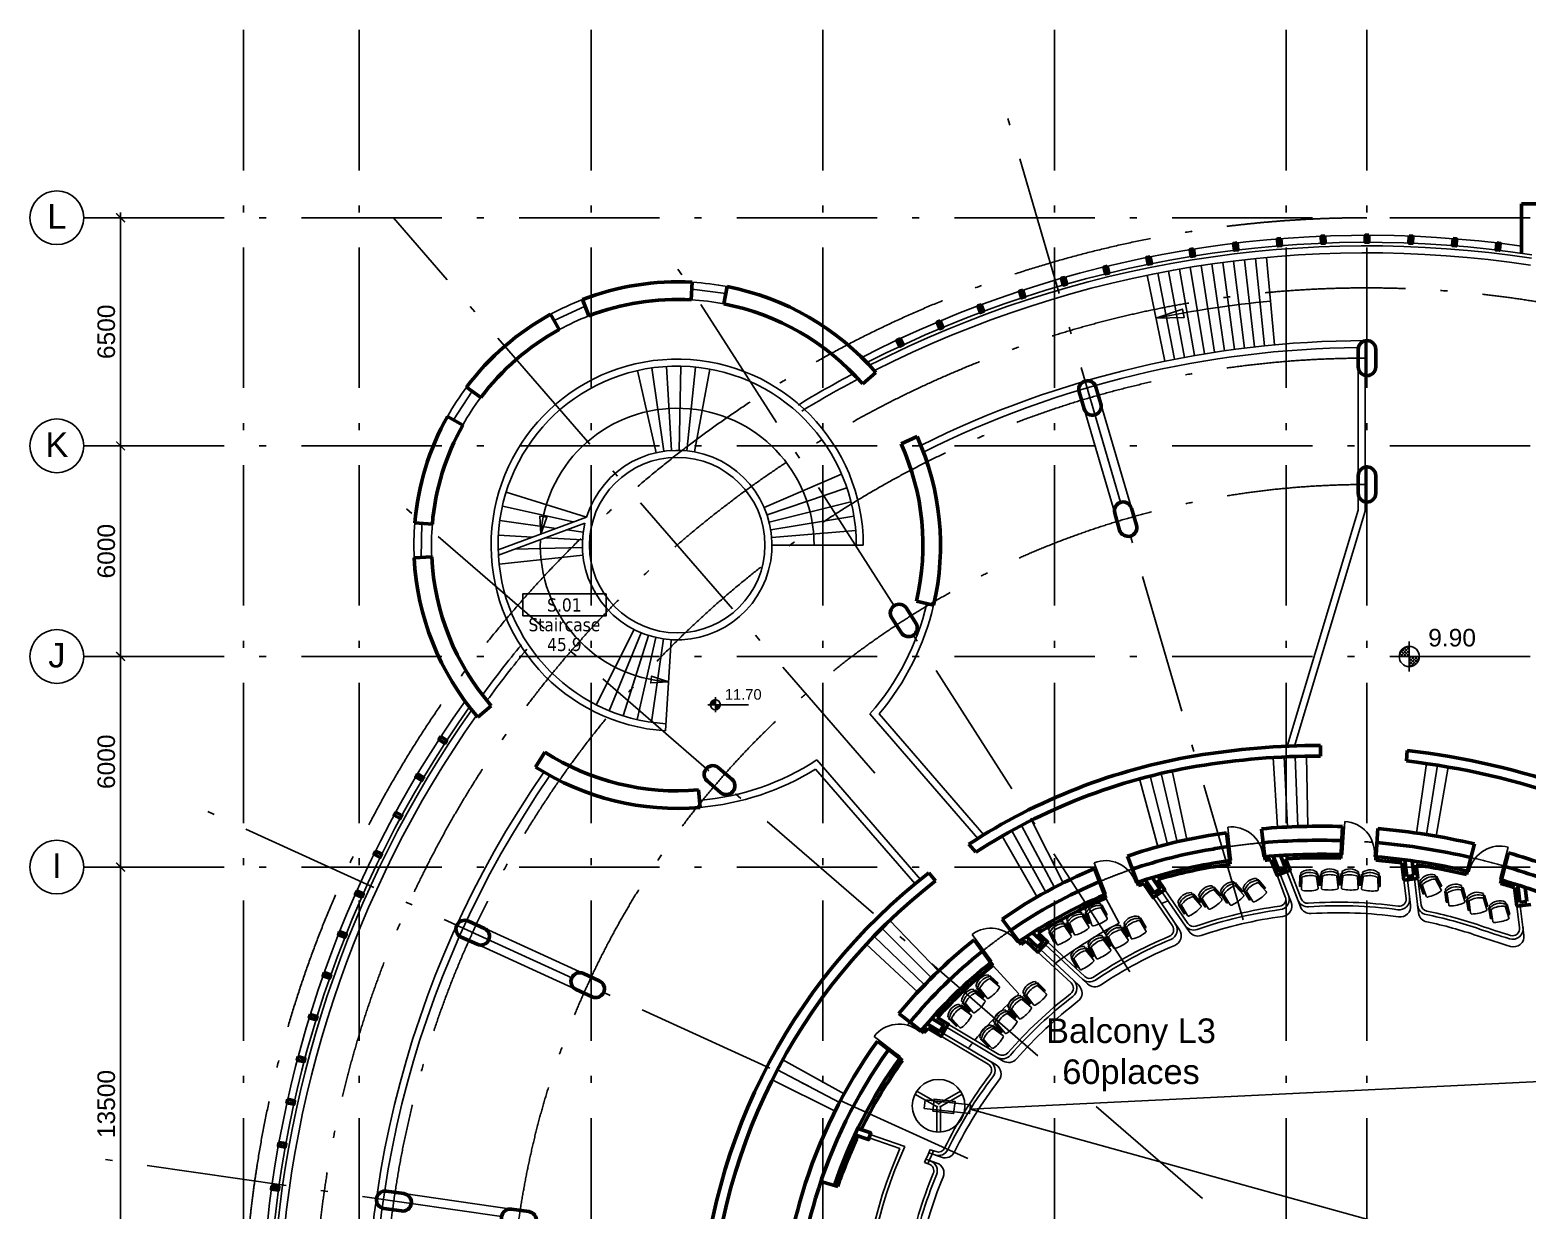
# Model space of a CAD drawing. Header units: millimetres. Extents: x 2558 to 253942, y 1343 to 186042.
# Drawn here: x 2558 to 45200, y 52953 to 86574 of the extents above; entities that cross this region are included whole.
import ezdxf
from ezdxf.enums import TextEntityAlignment as Align

# ---------------------------------------------------------------- set-up
doc = ezdxf.new("R2010")
doc.units = ezdxf.units.MM
doc.linetypes.add('DOGSL_1', pattern=[0])
doc.linetypes.add('OSY', pattern=[6200, 4000, -1000, 200, -1000])
for name, color, linetype in [('AKS-NUM', 3, 'Continuous'), ('axes', 40, 'OSY'), ('DIM', 4, 'Continuous'), ('dim100', 7, 'Continuous'), ('DV', 70, 'Continuous'), ('F', 4, 'Continuous'), ('Furniture', 61, 'Continuous'), ('Light tech', 30, 'Continuous'), ('P', 3, 'Continuous'), ('T-EXPL pom', 9, 'Continuous'), ('Text', 179, 'Continuous')]:
    doc.layers.add(name, color=color, linetype=linetype)
for name, color, linetype, lineweight in [('Kolumns', 5, 'Continuous', 50), ('ST', 5, 'Continuous', 50), ('TEN', 2, 'Continuous', 30)]:
    doc.layers.add(name, color=color, linetype=linetype, lineweight=lineweight)
doc.styles.add('DIM100', font='arial.ttf')
doc.styles.add('dim200', font='arial.ttf')
doc.styles.add('DIM_150', font='arial.ttf')
doc.styles.add('EXPL', font='tahoma.ttf')
doc.dimstyles.new('DIM200', dxfattribs={"dimtxt": 500, "dimasz": 250, "dimexe": 200, "dimexo": 200, "dimgap": 150, "dimtad": 1, "dimdec": 0, "dimzin": 0, "dimdsep": 46, "dimtxsty": 'dim200', "dimblk": 'ARCHTICK', "dimcen": 100, "dimdle": 150, "dimclrd": 256, "dimclre": 256, "dimclrt": 256, "dimaunit": 1, "dimadec": 4, "dimazin": 0, "dimtfac": 1, "dimtdec": 0, "dimtix": 1, "dimtofl": 0, "dimtmove": 0, "dimatfit": 0, "dimldrblk": 'DOT', "dimfxl": 200, "dimtolj": 1, "dimtzin": 0, "dimarcsym": 0})

# ---------------------------------------------------------------- blocks, each defined once
blk = doc.blocks.new('_ArchTick')
at = {"color": 0, "linetype": 'ByBlock', "const_width": 0.15}
blk.add_lwpolyline([(-0.5, -0.5), (0.5, 0.5)], dxfattribs=at)
blk = doc.blocks.new('*D367')
at = {"layer": 'Defpoints', "color": 0, "transparency": 16777216}
for p in [(4090, 62724), (4090, 49224), (5140, 49224)]:
    blk.add_point(p, dxfattribs=at)
at = {"layer": 'DIM', "lineweight": -2, "transparency": 16777216}
for p, q in [((4290, 62724), (5340, 62724)), ((5140, 62874), (5140, 49074)), ((4290, 49224), (5340, 49224))]:
    blk.add_line(p, q, dxfattribs=at)
at = {"layer": 'DIM', "lineweight": -2, "transparency": 16777216, "xscale": 250, "yscale": 250, "zscale": 250}
for p, rotation in [((5140, 62724), 90), ((5140, 49224), 270)]:
    blk.add_blockref('_ArchTick', p, dxfattribs=dict(at, rotation=rotation))
at = {"layer": 'DIM', "transparency": 16777216, "insert": (4734, 55974), "char_height": 500, "attachment_point": 5, "rotation": 90, "style": 'dim200'}
blk.add_mtext('\\A1;13500', dxfattribs=at)
blk = doc.blocks.new('_Dot')
at = {"layer": 'P', "color": 0, "lineweight": -2}
blk.add_line((-0.5, 0), (-1, 0), dxfattribs=at)
at = {"layer": 'P', "color": 0, "const_width": 0.5}
blk.add_lwpolyline([(-0.25, 0, 1), (0.25, 0, 1)], format="xyb", close=True, dxfattribs=at)
blk = doc.blocks.new('*D370')
at = {"layer": 'Defpoints', "color": 0, "transparency": 16777216}
for p in [(4090, 81224), (4090, 74724), (5140, 74724)]:
    blk.add_point(p, dxfattribs=at)
at = {"layer": 'DIM', "lineweight": -2, "transparency": 16777216}
for p, q in [((4290, 81224), (5340, 81224)), ((5140, 81374), (5140, 74574)), ((4290, 74724), (5340, 74724))]:
    blk.add_line(p, q, dxfattribs=at)
at = {"layer": 'DIM', "lineweight": -2, "transparency": 16777216, "xscale": 250, "yscale": 250, "zscale": 250}
for p, rotation in [((5140, 81224), 90), ((5140, 74724), 270)]:
    blk.add_blockref('_ArchTick', p, dxfattribs=dict(at, rotation=rotation))
at = {"layer": 'DIM', "transparency": 16777216, "insert": (4734, 77974), "char_height": 500, "attachment_point": 5, "rotation": 90, "style": 'dim200'}
blk.add_mtext('\\A1;6500', dxfattribs=at)
blk = doc.blocks.new('*D371')
at = {"layer": 'Defpoints', "color": 0, "transparency": 16777216}
for p in [(4090, 74724), (4090, 68724), (5140, 68724)]:
    blk.add_point(p, dxfattribs=at)
at = {"layer": 'DIM', "lineweight": -2, "transparency": 16777216}
for p, q in [((4290, 74724), (5340, 74724)), ((5140, 74874), (5140, 68574)), ((4290, 68724), (5340, 68724))]:
    blk.add_line(p, q, dxfattribs=at)
at = {"layer": 'DIM', "lineweight": -2, "transparency": 16777216, "xscale": 250, "yscale": 250, "zscale": 250}
for p, rotation in [((5140, 74724), 90), ((5140, 68724), 270)]:
    blk.add_blockref('_ArchTick', p, dxfattribs=dict(at, rotation=rotation))
at = {"layer": 'DIM', "transparency": 16777216, "insert": (4734, 71724), "char_height": 500, "attachment_point": 5, "rotation": 90, "style": 'dim200'}
blk.add_mtext('\\A1;6000', dxfattribs=at)
blk = doc.blocks.new('*D372')
at = {"layer": 'Defpoints', "color": 0, "transparency": 16777216}
for p in [(4090, 68724), (4090, 62724), (5140, 62724)]:
    blk.add_point(p, dxfattribs=at)
at = {"layer": 'DIM', "lineweight": -2, "transparency": 16777216}
for p, q in [((4290, 68724), (5340, 68724)), ((5140, 68874), (5140, 62574)), ((4290, 62724), (5340, 62724))]:
    blk.add_line(p, q, dxfattribs=at)
at = {"layer": 'DIM', "lineweight": -2, "transparency": 16777216, "xscale": 250, "yscale": 250, "zscale": 250}
for p, rotation in [((5140, 68724), 90), ((5140, 62724), 270)]:
    blk.add_blockref('_ArchTick', p, dxfattribs=dict(at, rotation=rotation))
at = {"layer": 'DIM', "transparency": 16777216, "insert": (4734, 65724), "char_height": 500, "attachment_point": 5, "rotation": 90, "style": 'dim200'}
blk.add_mtext('\\A1;6000', dxfattribs=at)
blk = doc.blocks.new('A$C638275C4')
at = {"layer": 'axes'}
for p, q in [((-89872, 34644), (-96774, 58151)), ((-93108, 33166), (-106354, 53776)), ((-86350, 22650), (-114313, 46880)), ((-97720, 27843), (-120006, 38020)), ((-98723, 24429), (-122973, 27916))]:
    blk.add_line(p, q, dxfattribs=at)
for radius in [28000, 24400]:
    blk.add_arc((-86350, 22650), radius, 90, 270, dxfattribs=at)
at = {"layer": 'Kolumns'}
for points in [[(-86100, 50900, 1), (-86600, 50900), (-86600, 50400, 1), (-86100, 50400)], [(-94069, 49826, 1), (-94549, 49685), (-94408, 49205, 1), (-93928, 49346)], [(-86100, 47300, 1), (-86600, 47300), (-86600, 46800, 1), (-86100, 46800)], [(-93055, 46372, 1), (-93535, 46231), (-93394, 45751, 1), (-92914, 45892)], [(-99887, 43252, -1), (-99466, 43522), (-99196, 43101, -1), (-99617, 42831)], [(-104816, 38981, 1), (-105143, 38603), (-104765, 38276, 1), (-104438, 38654)], [(-111943, 34613, 1), (-112151, 34158), (-111696, 33950, 1), (-111488, 34405)], [(-108669, 33117, 1), (-108876, 32663), (-108421, 32455, 1), (-108214, 32910)], [(-114348, 26423, -1), (-114277, 26918), (-113782, 26847, -1), (-113853, 26352)], [(-110785, 25911, -1), (-110714, 26406), (-110219, 26334, -1), (-110290, 25839)]]:
    blk.add_lwpolyline(points, format="xyb", close=True, dxfattribs=at)
blk = doc.blocks.new('okon')
at = {"layer": 'ST'}
blk.add_lwpolyline([(-50, 0), (50, 0), (50, 200), (-50, 200)], close=True, dxfattribs=at)
blk = doc.blocks.new('nomkom')
blk.add_lwpolyline([(-950, 0), (950, 0), (950, 500), (-950, 500)], close=True)
at = {"style": 'EXPL'}
for tag, height, p in [('NO_LEGEND', 300, (0, 100)), ('ROOM_NAME', 200, (0, -350)), ('AREA', 300, (0, -800))]:
    blk.add_attdef(tag, text='', height=height, dxfattribs=at).set_placement(p, align=Align.CENTER)
blk = doc.blocks.new('otmetka')
for p, q in [((-426, 0), (1885, 0)), ((0, 426), (0, -426))]:
    blk.add_line(p, q)
at = {"color": 0}
for p, q in [((-262, 0), (-286, 24)), ((-277, 77), (-76, 278)), ((-172, 0), (-270, 98)), ((-263, 0), (1, 264)), ((-81, 0), (-240, 158)), ((1, 8), (-198, 208)), ((-172, 0), (1, 173)), ((1, 99), (-147, 247)), ((1, 189), (-85, 275)), ((-82, 0), (1, 83)), ((1, -234), (235, 0)), ((1, -144), (145, 0)), ((1, -53), (54, 0)), ((230, -175), (54, 0)), ((264, -119), (145, 0)), ((285, -49), (235, 0)), ((185, -221), (1, -37)), ((131, -257), (1, -128)), ((64, -281), (1, -218)), ((40, -285), (286, -39))]:
    blk.add_line(p, q, dxfattribs=at)
blk.add_circle((0, 0), 288)
blk = doc.blocks.new('C430')
at = {"linetype": 'DOGSL_1'}
for p, q in [((82, 190), (-210, 216)), ((211, 220), (160, 197)), ((82, -190), (-210, -216)), ((211, -220), (160, -197))]:
    blk.add_line(p, q, dxfattribs=at)
at = {"linetype": 'Continuous'}
for p, q in [((-129, 231), (-129, 261)), ((174, 204), (143, 248)), ((-129, -231), (-129, -261)), ((174, -204), (143, -248))]:
    blk.add_line(p, q, dxfattribs=at)
for p, q in [((-129, 261), (140, 242)), ((-129, 231), (165, 212)), ((-129, -231), (165, -212)), ((-129, -261), (140, -242))]:
    blk.add_line(p, q)
for centre, radius, start, end in [((685, 0), 947, 168.423, 191.577), ((-76, 0), 361, 322.5632, 37.4365)]:
    blk.add_arc(centre, radius, start, end)
at = {"linetype": 'DOGSL_1'}
for centre, radius, start, end in [((-173, 159), 76.7, 142.3214, 155.7722), ((-212, 189), 27.4, 86.0279, 142.3212), ((77, 154), 36.8, 56.371, 82.2515), ((81, 157), 32.5, 24.2753, 58.9946), ((-173, -159), 76.7, 204.2278, 217.6786), ((-212, -189), 27.4, 217.6788, 273.9721), ((77, -154), 36.8, 277.7485, 303.629), ((81, -157), 32.5, 301.0054, 335.7247)]:
    blk.add_arc(centre, radius, start, end, dxfattribs=at)
at = {"linetype": 'Continuous'}
for centre, radius, start, end in [((-415, 1), 552, 342.0039, 17.8524), ((-150, 0), 368, 327.6371, 32.3629)]:
    blk.add_arc(centre, radius, start, end, dxfattribs=at)
blk = doc.blocks.new('90')
at = {"layer": 'DV'}
blk.add_line((50, 0), (50, -900), dxfattribs=at)
for points in [[(50, 50), (50, -50), (0, -50), (0, 50)], [(1000, 50), (1000, -50), (950, -50), (950, 50)]]:
    blk.add_lwpolyline(points, close=True, dxfattribs=at)
blk.add_arc((50, 0), 900, 270, 0, dxfattribs=at)

msp = doc.modelspace()

# ---------------------------------------------------------------- linework, layer by layer
at = {"layer": 'AKS-NUM'}
for centre in [(3323.8, 81224.4), (3323.8, 74724.4), (3323.8, 68724.4), (3323.8, 62724.4)]:
    msp.add_circle(centre, 765.9, dxfattribs=at)
at = {"layer": 'axes'}
for p, q in [((8639.6, 86574.4), (8639.6, 2874.4)), ((11939.6, 86574.4), (11939.6, 2874.4)), ((18539.6, 86574.4), (18539.6, 2874.4)), ((25139.6, 86574.4), (25139.6, 2874.4)), ((31739.6, 86574.4), (31739.6, 2874.4)), ((38339.6, 86574.4), (38339.6, 2874.4)), ((40639.6, 86574.4), (40639.6, 2874.4)), ((4089.6, 81224.4), (113998.8, 81224.4)), ((26625.6, 65397.4), (12911.5, 81224.4)), ((4089.6, 74724.4), (113998.8, 74724.4)), ((4089.6, 68724.4), (113998.8, 68724.4)), ((4089.6, 62724.4), (113998.8, 62724.4))]:
    msp.add_line(p, q, dxfattribs=at)
msp.add_lwpolyline([(55639.6, 60674.6, -0.085567), (45644.7, 62397.7, 0.1275351), (36193, 63229.1, 0.8463785), (36193, 35219.6, 0.1275351), (45644.7, 36051, -0.085567), (55639.6, 37774.1, 0.0760907)], format="xyb", dxfattribs=at)
for radius, start, end in [(32000, 90, 270), (30000, 40.5416, 271.14599)]:
    msp.add_arc((40639.6, 49224.4), radius, start, end, dxfattribs=at)
at = {"layer": 'dim100'}
msp.add_point((20993.8, 71896.8), dxfattribs=at)
msp.add_point((20993.8, 71896.8), dxfattribs=at)
at = {"layer": 'F'}
for p, q in [((22378.8, 79064.4), (21413, 79184.9)), ((18368.3, 78708.5), (17485.5, 78298.6)), ((14625.2, 75465), (15156.5, 76280.6)), ((13720.3, 72519.2), (13702.1, 71546))]:
    msp.add_line(p, q, dxfattribs=at)
for centre, radius, start, end in [((40639.6, 49224.4), 31500, 81.97052, 117.17996), ((40639.6, 49224.4), 31300, 81.36382, 117.06437), ((20993.8, 71896.8), 7500, 79.06346, 86.70857), ((20993.8, 71896.8), 7500, 111.07884, 118.72395), ((20993.8, 71896.8), 7000, 79.06346, 86.70857), ((20993.8, 71896.8), 7000, 111.07884, 118.72395), ((20993.8, 71896.8), 7500, 143.09423, 150.73934), ((20993.8, 71896.8), 7000, 143.09423, 150.73934), ((20993.8, 71896.8), 7500, 175.10962, 182.75472), ((20993.8, 71896.8), 7000, 175.10962, 182.75472), ((40639.6, 49224.4), 31500, 144.63822, 278.02948), ((40639.6, 49224.4), 31300, 144.75381, 278.08112)]:
    msp.add_arc(centre, radius, start, end, dxfattribs=at)
at = {"layer": 'Kolumns'}
for p, q in [((41778.4, 62459.4), (41719, 62932.1)), ((41976.8, 62484.3), (41924.1, 62904)), ((41976.8, 62484.3), (41778.4, 62459.4)), ((44995.2, 61722.6), (44933.3, 62215.4)), ((45193.6, 61747.5), (45143.5, 62147)), ((45193.6, 61747.5), (44995.2, 61722.6))]:
    msp.add_line(p, q, dxfattribs=at)
for points in [[(33958.2, 62665, -0.040646), (36193, 63229.1, -0.0066296), (36688.4, 63305.4, -0.0066296)], [(37682, 63418.1, -0.0296818), (39923.3, 63479.1, -0.0263706)], [(40921.6, 63420.5, -0.0359488), (43602.8, 62996.2, -0.0208153)], [(34100.6, 62290.9, -0.0403902), (36259.1, 62834.6, -0.0064863), (36733.5, 62907.8, -0.0064863)], [(40897.5, 63021.1, -0.0356711), (43501.7, 62609.1, -0.0204661)], [(44570.4, 62743.7, -0.0149322), (45644.7, 62397.7, 0.0104673), (46830.8, 62004)], [(30489.4, 60922, -0.0509956), (33023.6, 62309.2, -0.0509956)], [(44469.3, 62356.6, -0.0147892), (45510.8, 62020.8, 0.0105227), (46719.1, 61619.9)], [(30727.8, 60600.4, -0.0504838), (33166, 61935.1, -0.0504838)], [(27627.3, 58310.7, -0.0508582), (29686.1, 60326.4)], [(27943.7, 58065.5, -0.0503463), (29924.5, 60004.9)], [(27014.9, 57520.1, 0.0834906), (24935.5, 53294.6)], [(27331.3, 57275, 0.0741175), (25470.7, 53656.4)], [(24935.5, 53294.6, 0.0639615), (24348.4, 49724.4, 0.0551256)]]:
    msp.add_lwpolyline(points, format="xyb", dxfattribs=at)
for points in [[(37972.1, 63040), (38135, 62620), (38321.5, 62692.3), (38181.2, 63054)], [(34321.3, 62363.8), (34575.1, 61993.2), (34740.1, 62106.2), (34521, 62426.3)], [(30944.8, 60742.2), (31263.9, 60444.6), (31400.3, 60590.9), (31117.1, 60855.1)], [(28110.8, 58262), (28475.8, 58044.1), (28578.4, 58215.8), (28245.1, 58414.8)], [(26051.1, 55096), (26442.6, 54961.4), (26507.6, 55150.5), (26138.1, 55277.6)]]:
    msp.add_lwpolyline(points, dxfattribs=at)
msp.add_arc((39315.6, 44587), 18501.8, 88.19233, 94.92539, dxfattribs=at)
at = {"layer": 'Light tech'}
for p, q in [((29334.1, 55825), (61156.7, 57378)), ((28464.6, 55967.7), (27815.1, 56342.7)), ((28414.6, 55967.7), (29064.2, 56342.7)), ((28414.6, 55881.1), (27765.1, 56256.1)), ((28389.6, 55924.4), (28389.6, 55174.4)), ((28439.6, 55924.4), (28439.6, 55924.4)), ((28464.6, 55881.1), (29114.2, 56256.1)), ((28489.6, 55924.4), (28489.6, 55174.4)), ((29334.1, 55825), (60039.6, 47324.4))]:
    msp.add_line(p, q, dxfattribs=at)
for points in [[(28028.3, 55844.3), (29320.3, 55700.7), (29347.9, 55949.2), (28055.9, 56092.8)], [(28271.2, 55767), (28867.6, 55700.7), (28906.2, 56048.6), (28309.9, 56114.9)]]:
    msp.add_lwpolyline(points, close=True, dxfattribs=at)
msp.add_circle((28439.6, 55924.4), 750, dxfattribs=at)
at = {"layer": 'P'}
for p, q in [((35726.9, 77297.7), (35296, 79760.3)), ((36010.3, 77345.9), (35604.2, 79812.7)), ((36294.1, 77391.1), (35912.9, 79861.9)), ((36578.3, 77433.5), (36222.1, 79908)), ((36863, 77473), (36531.7, 79951)), ((37148.1, 77509.7), (36841.8, 79990.8)), ((37433.5, 77543.4), (37152.2, 80027.6)), ((37719.2, 77574.3), (37463, 80061.2)), ((38005.2, 77602.3), (37774.1, 80091.6)), ((34880, 77136.3), (34374.8, 79584.7)), ((35161.8, 77193), (34681.2, 79646.3)), ((35444.1, 77246.8), (34988.3, 79704.9)), ((40589.6, 77724.3), (40589.6, 72861.8)), ((40389.6, 77523.3), (40389.6, 72891.3)), ((20394.6, 74529.5), (19862, 76869.7)), ((20611.1, 74569.6), (20271, 76945.4)), ((20830.2, 74591.9), (20684.7, 76987.5)), ((21050.3, 74596.3), (21100.6, 76995.7)), ((21270.1, 74582.7), (21515.7, 76970.1)), ((21488, 74551.2), (21927.3, 76910.7)), ((33061.4, 75920.7), (33934.8, 72946.3)), ((32581.7, 75779.9), (33455.1, 72805.4)), ((23472.3, 72967.8), (25675.5, 73919.7)), ((18414.9, 72696.5), (16122.6, 73407.3)), ((23551.4, 72762.3), (25824.7, 73531.5)), ((18034.2, 72555.9), (16015.7, 73005.3)), ((23613.4, 72551), (25941.9, 73132.5)), ((18414.9, 72696.5), (15895.5, 71766.2)), ((18366.4, 72518.7), (15902, 71608.7)), ((17542.8, 72374.5), (15942, 72596)), ((23658, 72335.4), (26026.1, 72725.2)), ((40389.6, 72891.3), (38373.6, 66201.1)), ((40589.6, 72861.8), (38565.1, 66143.4)), ((16874.2, 72127.6), (15901.8, 72182.1)), ((18298, 72047.8), (17250.2, 72106.5)), ((18319.3, 72267), (17857.8, 72330.9)), ((23684.8, 72116.8), (26076.9, 72312.4)), ((18294.7, 71827.7), (16360.8, 71778.1)), ((23693.8, 71896.8), (26293.8, 71896.8)), ((18309.3, 71608), (15923.1, 71351.2)), ((19769.5, 69490.4), (18681.1, 67351.3)), ((19969.6, 69398.6), (19059.2, 67178)), ((20176.6, 69323.5), (19450.1, 67036.1)), ((20389, 69265.5), (19851.3, 66926.5)), ((20605.4, 69224.9), (20260.1, 66849.9)), ((20824.4, 69202.2), (20661.3, 66607.3)), ((29558.1, 63540.1), (26485, 67086.7)), ((29730.4, 63646.8), (26748.9, 67087.6)), ((27922.9, 62373.2), (24973.5, 65777)), ((38096.4, 63850.3), (37970.1, 65846.3)), ((38381.2, 63866.2), (38284.4, 65863.8)), ((38666.2, 63877.9), (38598.9, 65876.8)), ((38951.3, 63885.4), (38913.6, 65885)), ((42050.6, 63694.1), (42334, 65673.9)), ((27768, 62246.6), (24935.1, 65515.9)), ((34959.4, 63378.6), (34468.9, 65317.5)), ((35232.2, 63444.8), (34779.2, 65392.8)), ((35506.3, 63505.8), (35090.8, 65462.1)), ((42332.6, 63651.6), (42645.3, 65627)), ((42614, 63604.9), (42955.8, 65575.5)), ((34687.8, 63307.1), (34160.2, 65236.2)), ((31986.5, 62271), (31088.8, 64058.3)), ((31245.1, 61871.5), (30245.8, 63603.9)), ((31489.6, 62009.4), (30523.9, 63760.8)), ((31736.8, 62142.6), (30804.9, 63912.2)), ((38314.6, 61880.8), (38078, 62490.6)), ((38482.2, 61725.2), (38171.2, 62526.7)), ((38749.4, 61589.5), (38357.7, 62599.1)), ((38766.8, 61821), (38450.9, 62635.3)), ((41756.3, 61832.5), (41691.6, 62347.7)), ((41881.3, 61639.5), (41790.8, 62360.2)), ((42110.4, 61420.3), (41989.3, 62385.1)), ((42183.3, 61642.4), (42088.5, 62397.5)), ((33201.6, 61841.6), (33577.3, 61127.5)), ((35098.7, 61051.5), (34549.1, 61854.2)), ((34740.1, 62106.2), (34575.1, 61993.2)), ((35296.8, 60939.2), (34631.6, 61910.7)), ((35572.3, 60890.9), (34796.6, 62023.7)), ((35537.5, 61118.6), (34879.1, 62080.2)), ((44908.4, 61610.9), (44985.9, 60993.7)), ((45007.6, 61623.4), (45112.4, 60788.6)), ((15501.2, 60979.5), (18321.1, 59691.7)), ((28234.3, 59566.5), (26822.6, 60983.2)), ((28435.1, 59762.8), (27050.9, 61206.4)), ((28037.3, 59366.4), (26598.7, 60755.7)), ((31400.3, 60590.9), (31263.9, 60444.6)), ((32601.7, 59607), (31541.6, 60595.8)), ((15293.5, 60524.7), (18113.4, 59236.9)), ((27844.2, 59162.6), (26379.1, 60523.9)), ((32213.5, 59422.1), (31268.8, 60303.3)), ((32429.9, 59357), (31337, 60376.4)), ((32682.9, 59394.5), (31473.4, 60522.7)), ((29984.1, 59924.5), (30727.5, 59117.4)), ((28578.4, 58215.8), (28475.8, 58044.1)), ((30279.9, 57199.6), (28664.2, 58164.5)), ((30156.7, 57389.7), (28715.5, 58250.4)), ((29850.7, 57106.5), (28510.4, 57906.9)), ((30074.8, 57089.2), (28561.7, 57992.8)), ((25751.1, 56268), (23999.2, 57232.8)), ((25618, 56020.7), (23847.9, 56951.7)), ((25489.7, 55771), (23702, 56667.8)), ((26458.9, 55008.7), (27338.8, 54706.3)), ((26491.4, 55103.2), (27474.4, 54765.4)), ((28160.1, 54582.5), (28525.2, 54457)), ((28202.3, 54673.7), (28367, 54617.1)), ((28037.7, 54307.3), (28167, 54262.9)), ((28077.7, 54399.3), (28389, 54292.3)), ((13207.7, 53421), (16276.1, 52979.9))]:
    msp.add_line(p, q, dxfattribs=at)
msp.add_lwpolyline([(37889.7, 78847, 0.0277387), (34627.4, 78360.5), (35429.3, 78379.3), (35384, 78619.9), (34627.4, 78360.5)], format="xyb", dxfattribs=at)
for points in [[(17106.7, 72213.4), (17082.6, 72722.8), (17280.4, 72692.8), (17106.7, 72213.4)], [(20749.1, 68004.5), (20240.4, 67968.9), (20265.9, 68167.3), (20749.1, 68004.5)]]:
    msp.add_lwpolyline(points, close=True, dxfattribs=at)
msp.add_circle((20993.8, 71896.8), 2500, dxfattribs=at)
for centre, radius, start, end in [((40639.6, 49224.4), 31200, 81.36382, 117.01021), ((40639.6, 49224.4), 31000, 81.36382, 116.90908), ((40639.6, 49224.4), 28500, 90.10052, 116.47179), ((20993.8, 71896.8), 5300, 0, 266.40241), ((40639.6, 49224.4), 28300, 90.50615, 116.50716), ((20993.8, 71896.8), 5100, 0, 266.40241), ((40639.6, 49224.4), 31200, 117.96626, 121.29071), ((40639.6, 49224.4), 31000, 117.86421, 121.29071), ((20993.8, 71896.8), 3900, 0, 175.34388), ((20993.8, 71896.8), 2700, 166.68526, 162.77282), ((20993.8, 71896.8), 3900, 177.75105, 266.40241), ((20993.8, 71896.8), 7300, 318.78258, 346.83986), ((20993.8, 71896.8), 7500, 320.11599, 346.83986), ((40639.6, 49224.4), 31200, 140.52747, 143.85193), ((40639.6, 49224.4), 31000, 140.52747, 143.95397), ((40639.6, 49224.4), 31200, 144.80798, 278.08112), ((40639.6, 49224.4), 31000, 144.9091, 278.08112), ((20993.8, 71896.8), 7300, 274.97833, 303.0356), ((40639.6, 49224.4), 28500, 145.34639, 228.03675), ((40639.6, 49224.4), 28300, 145.31102, 227.59151), ((20993.8, 71896.8), 7500, 274.97833, 301.70219), ((38128.1, 61808.5), 200, 277.74519, 21.20566), ((38128.1, 61808.5), 300, 277.74519, 21.20566), ((41557.8, 61807.6), 300, 262.22464, 7.15445), ((41557.8, 61807.6), 200, 262.22464, 7.15445), ((39839.6, 49224.4), 13450, 111.20519, 112.07875), ((39839.6, 49224.4), 12500, 97.74519, 109.01129), ((39839.6, 49224.4), 12400, 97.74519, 109.01129), ((38202.5, 61616.7), 300, 277.52567, 21.20566), ((38953.3, 61893.4), 300, 201.20566, 274.00215), ((39029.1, 61698), 300, 201.20566, 273.71809), ((38953.3, 61893.4), 200, 201.20566, 274.00215), ((39839.6, 49224.4), 12500, 82.22464, 94.00215), ((39839.6, 49224.4), 12400, 82.22464, 94.00215), ((39839.6, 49224.4), 12200, 81.98007, 93.71809), ((41583.6, 61602.1), 300, 261.98007, 7.15445), ((42381.7, 61667.3), 300, 187.15445, 258.45356), ((42408, 61457.6), 300, 187.15445, 258.14296), ((42381.7, 61667.3), 200, 187.15445, 258.45356), ((39839.6, 49224.4), 12500, 71.131, 78.45356), ((39839.6, 49224.4), 13450, 117.74918, 126.90629), ((34933.7, 60938.5), 200, 292.7242, 34.40104), ((34933.7, 60938.5), 300, 292.7242, 34.40104), ((35702.6, 61231.6), 300, 214.40104, 289.01129), ((35702.6, 61231.6), 200, 214.40104, 289.01129), ((39839.6, 49224.4), 12200, 97.52567, 108.75881), ((39839.6, 49224.4), 12400, 71.131, 78.45356), ((39839.6, 49224.4), 12200, 71.131, 78.14296), ((53339.6, 88724.4), 29243.3, 251.131, 252.87457), ((44787.4, 60968.8), 300, 252.87457, 7.15445), ((44787.4, 60968.8), 200, 252.87457, 7.15445), ((39839.6, 49224.4), 12500, 112.7242, 123.99889), ((39839.6, 49224.4), 12400, 112.7242, 123.99889), ((35049.3, 60769.7), 300, 292.54948, 34.40104), ((35819.8, 61060.4), 300, 214.40104, 288.75881), ((53339.6, 88724.4), 29543.3, 251.131, 253.05121), ((53339.6, 88724.4), 29343.3, 251.131, 252.87457), ((44814.7, 60751.3), 300, 253.05121, 7.15445), ((39880.8, 49133.8), 12299, 112.54948, 123.7149), ((39839.6, 49224.4), 13450, 126.03974, 126.90629), ((32077.1, 59275.8), 200, 307.6782, 46.99266), ((32077.1, 59275.8), 300, 307.6782, 46.99266), ((32225.3, 59137.6), 300, 307.52781, 46.99266), ((32738.1, 59753.3), 300, 226.99266, 303.99889), ((32738.1, 59753.3), 200, 226.99266, 303.99889), ((32887.6, 59613.8), 300, 226.99266, 303.7149), ((39839.6, 49224.4), 13450, 132.64718, 140.40616), ((39839.6, 49224.4), 12500, 127.6782, 138.9696), ((39839.6, 49224.4), 12400, 127.6782, 138.9696), ((39839.6, 49224.4), 12200, 127.52781, 138.80486), ((39839.6, 49224.4), 13450, 140.83692, 141.69705), ((29748.1, 56934.8), 300, 322.61818, 59.15497), ((30259.3, 57561.4), 300, 239.15497, 318.9696), ((30259.3, 57561.4), 200, 239.15497, 318.9696), ((30433.8, 57457.2), 300, 239.15497, 318.80486), ((39839.6, 49224.4), 12500, 142.61818, 153.92696), ((39839.6, 49224.4), 12400, 142.61818, 153.92696), ((29748.1, 56934.8), 200, 322.61818, 59.15497), ((29921, 56831.6), 300, 322.51312, 59.15497), ((39839.6, 49224.4), 12200, 142.51312, 153.81272), ((39839.6, 49224.4), 13650, 156.32144, 203.67856), ((39839.6, 49224.4), 13550, 155.86214, 204.13786), ((39839.6, 49224.4), 12850, 154.90796, 156.699), ((39839.6, 49224.4), 12750, 154.85976, 156.66497), ((28432.1, 54806.2), 300, 251.02948, 333.92696), ((28432.1, 54806.2), 200, 251.02948, 333.92696), ((28622.7, 54740.7), 300, 251.02948, 333.81272), ((28102, 54073.7), 200, 337.55219, 71.02948), ((28102, 54073.7), 300, 337.55219, 71.02948), ((28291.4, 54008.6), 300, 337.49648, 71.02948), ((39839.6, 49224.4), 12500, 157.55219, 168.9831), ((39839.6, 49224.4), 12400, 157.55219, 168.9831), ((39839.6, 49224.4), 12200, 157.49648, 168.87559)]:
    msp.add_arc(centre, radius, start, end, dxfattribs=at)
at = {"layer": 'ST'}
for p, q in [((45039.6, 81624.4), (45039.6, 80213.5)), ((46039.6, 81624.4), (45039.6, 81624.4)), ((21424.4, 79384.5), (21395.7, 78885.3)), ((18296.4, 78895), (18476.3, 78428.4)), ((22416.7, 79260.6), (22321.9, 78769.7)), ((17389.4, 78473.9), (17629.7, 78035.5)), ((26277.9, 76488), (26655.3, 76815.9)), ((14996.6, 76400.6), (15396.5, 76100.3)), ((14450.8, 75562.7), (14887, 75318.3)), ((27369.9, 74785.8), (27825.3, 74992.2)), ((13521.1, 72536.2), (14019.3, 72493.6)), ((13502.5, 71536.4), (14001.9, 71560.4)), ((28296.9, 70189.3), (27810, 70303.1)), ((15697.4, 67320), (15319.1, 66993)), ((39315.6, 65888.8), (39315.6, 66188.8)), ((17226.9, 65996.8), (16957.8, 65575.4)), ((41763.2, 65747.7), (41781.2, 66047.6)), ((21644.7, 64425.1), (21601.3, 64923.2)), ((36744.8, 62808.4), (36643.2, 63702.9)), ((37738.4, 62921.1), (37636.9, 63815.7)), ((39892.7, 62970.9), (39947.4, 63878.5)), ((40891.5, 62921.2), (40945.7, 63819.9)), ((29501.1, 63147.9), (29302.8, 63376.7)), ((43476.5, 62512.3), (43703.8, 63383.4)), ((44444.1, 62259.8), (44671.4, 63130.9)), ((34136.2, 62197.4), (33815.8, 63039)), ((41691.6, 62347.7), (41629.5, 62842.8)), ((42088.5, 62397.5), (42039.7, 62786.1)), ((28354.9, 62332.8), (28158.2, 62559.8)), ((33201.6, 61841.6), (32881.2, 62683.3)), ((42088.5, 62397.5), (41691.6, 62347.7)), ((44908.4, 61610.9), (44842.1, 62139.4)), ((45305.3, 61660.7), (44908.4, 61610.9)), ((30787.4, 60520.1), (30251.1, 61243.5)), ((29984.1, 59924.5), (29447.8, 60647.9)), ((28022.8, 58004.3), (27310.9, 58555.8)), ((27410.4, 57213.7), (26698.5, 57765.3)), ((25566.6, 53627.7), (25087.2, 53771.1))]:
    msp.add_line(p, q, dxfattribs=at)
for points in [[(33815.8, 63039, -0.0408877), (36126.9, 63623.6, -0.0067669), (36643.2, 63702.9, -0.0067669)], [(34680.9, 62369.7, -0.029885), (36275.6, 62736, -0.0064495), (36744.8, 62808.4)], [(30251.1, 61243.5, -0.0514795), (32881.2, 62683.3, -0.0514795)], [(31278.1, 60841.6, -0.039623), (33201.6, 61841.6)], [(34136.2, 62197.4, -0.0027861), (34281, 62245.7, -0.0027861)], [(30787.4, 60520.1, -0.0031793), (30931.7, 60617.7, -0.0031793)], [(26698.5, 57765.3, 0.0837335), (24552.3, 53409.3)], [(26233.4, 55244.8, -0.0419337), (27410.4, 57213.7)], [(25566.6, 53627.7, -0.0282737), (26146.2, 55063.3, -0.0282737)]]:
    msp.add_lwpolyline(points, format="xyb", dxfattribs=at)
for points in [[(37905.7, 62934.7), (38078, 62490.6), (38450.9, 62635.3), (38324.1, 62962.1)], [(34281, 62245.7), (34549.1, 61854.2), (34879.1, 62080.2), (34680.9, 62369.7)], [(30931.7, 60617.7), (31268.8, 60303.3), (31541.6, 60595.8), (31278.1, 60841.6)], [(28131.7, 58133.1), (28510.4, 57906.9), (28715.5, 58250.4), (28400.9, 58438.2)]]:
    msp.add_lwpolyline(points, dxfattribs=at)
for centre, radius, start, end in [((20993.8, 71896.8), 7500, 86.70857, 111.07884), ((20993.8, 71896.8), 7000, 86.70857, 111.07884), ((20993.8, 71896.8), 7500, 40.9863, 79.06346), ((20993.8, 71896.8), 7500, 118.72395, 143.09423), ((20993.8, 71896.8), 7000, 40.9863, 79.06346), ((20993.8, 71896.8), 7000, 118.72395, 143.09423), ((20993.8, 71896.8), 7500, 150.73934, 175.10962), ((20993.8, 71896.8), 7000, 150.73934, 175.10962), ((20993.8, 71896.8), 7000, 346.83986, 24.37513), ((20993.8, 71896.8), 7500, 346.83986, 24.37513), ((20993.8, 71896.8), 7500, 182.75472, 220.83188), ((20993.8, 71896.8), 7000, 182.75472, 220.83188), ((39315.6, 44586.7), 21602.1, 90, 99.50929), ((20993.8, 71896.8), 7000, 237.44306, 274.97833), ((38539.7, 49224.4), 16900, 99.51203, 123.1316), ((39315.6, 44586.7), 21302.1, 90.00001, 99.50927), ((39315.6, 44586.7), 21302.1, 70.43732, 83.40226), ((39315.6, 44586.7), 21602.1, 70.43734, 83.44602), ((20993.8, 71896.8), 7500, 237.44306, 274.97833), ((38539.7, 49224.4), 16600, 99.51205, 122.99013), ((39315.6, 44586.9), 19301.9, 88.12426, 94.98954), ((39315.6, 44586.9), 19301.9, 76.85927, 85.15552), ((39315.6, 44586.9), 19301.9, 70.43717, 73.89053), ((39315.6, 44587), 18401.8, 94.39442, 94.91698), ((39315.6, 44587), 18401.8, 88.20126, 93.08877), ((39315.6, 44587), 18401.8, 82.77658, 85.08727), ((39315.6, 44587), 18401.8, 76.93184, 81.48704), ((38539.7, 49224.4), 16900, 127.90047, 230.73316), ((38539.7, 49224.4), 16600, 127.84603, 230.68411), ((39315.6, 44587), 18401.8, 72.52313, 73.81786), ((38539.7, 49224.4), 14600, 128.51598, 140.27239), ((38539.6, 49224.4), 13700, 128.64488, 137.73612), ((38539.6, 49224.4), 13700, 139.43791, 140.14334), ((38539.7, 49224.4), 14600, 163.34318, 178.03743)]:
    msp.add_arc(centre, radius, start, end, dxfattribs=at)

# ---------------------------------------------------------------- block references
at = {"layer": 'axes'}
msp.add_blockref('A$C638275C4', (126989.6, 26574.4), dxfattribs=at)
at = {"layer": 'dim100', "lineweight": 0, "xscale": 0.5, "yscale": 0.5, "zscale": 0.5}
msp.add_blockref('otmetka', (22079.9, 67350.9), dxfattribs=at)
at = {"layer": 'DV', "xscale": -1}
for p, rotation in [((36727.1, 62964.2), 186.47390999294), ((39902.4, 63131.1), 176.5505518477311), ((33145, 61990.3), 200.840546256052), ((29889.3, 60052.3), 216.5533158974028), ((27284.6, 57311.2), 232.234933004571)]:
    msp.add_blockref('90', p, dxfattribs=dict(at, rotation=rotation))
at = {"layer": 'DV', "rotation": 165.3748598808682}
msp.add_blockref('90', (44483.6, 62411.5), dxfattribs=at)
at = {"layer": 'Furniture', "linetype": 'Continuous', "lineweight": 0}
for p, xscale, yscale, zscale, rotation in [((39578.9, 62358.8), -1.096913903049984, 1.096913903020322, 1.096913902858285, 271.1373870038556), ((40158.7, 62357.5), 1.096913903434322, 1.096913903434322, 1.096913903434322, 88.60861118176146), ((36175.9, 61863.6), 1.096913903177042, 1.096913903177042, 1.096913903177042, 126.6526056652499), ((36795.9, 61978.8), 1.096913903177042, 1.096913903177042, 1.096913903177042, 126.6526056652499), ((37439.7, 62070.2), 1.096913903177042, 1.096913903177042, 1.096913903177042, 126.6526056652499), ((38999.6, 62334.5), 1.096913903205777, 1.096913903205777, 1.096913903205777, 93.66655678489367), ((40737.8, 62330.6), -1.096913903541562, 1.096913903253153, 1.096913902858285, 266.0794414404325), ((42448.9, 62197.6), -1.096913903050991, 1.096913903485984, 1.096913902858285, 293.5232050194531), ((43149.3, 61922.1), -1.096913903037918, 1.096913903485984, 1.096913902858285, 282.4633676952453), ((35583.8, 61668.9), 1.096913903177042, 1.096913903177042, 1.096913903177042, 126.6526056652499), ((43771.3, 61691.9), -1.096913903037918, 1.096913903485984, 1.096913902858285, 282.4633676952453), ((32404.4, 61122.7), -1.09691390335695, 1.096913903020322, 1.096913902858285, 297.277416104798), ((32925.2, 61377.1), 1.096913903293905, 1.096913903293905, 1.096913903293905, 114.7963591368098), ((34030.6, 61007.2), -1.09691390330328, 1.096913903020322, 1.096913902858285, 296.2434842275089), ((44403.8, 61450.9), -1.096913903037918, 1.096913903485984, 1.096913902858285, 282.4633676952453), ((31895, 60845.9), 1.096913903294765, 1.096913903294765, 1.096913903294765, 119.7588667036537), ((33516.4, 60739.4), 1.096913903215982, 1.096913903215982, 1.096913903215982, 118.7726539746349), ((32525.8, 60137.1), 1.096913903148144, 1.096913903148144, 1.096913903148144, 123.8305995675005), ((33014.4, 60449.2), -1.096913903040581, 1.096913902787492, 1.096913902858285, 301.3014298172568), ((29833.1, 59324), 1.096913903113678, 1.096913903113678, 1.096913903113678, 133.7177476411177), ((29422.9, 58914.2), -1.096913903152372, 1.096913903020322, 1.096913902858285, 316.2418406986042), ((31171.7, 59128), -1.096913903237956, 1.096913902787492, 1.096913902858285, 311.1932607361056), ((29031.3, 58486.7), 1.096913903131391, 1.096913903131391, 1.096913903131391, 138.7663276196046), ((30743.9, 58736.6), 1.096913903113678, 1.096913903113678, 1.096913903113678, 133.7177476411177), ((30333.8, 58326.8), -1.096913903152372, 1.096913903020322, 1.096913902858285, 316.2418406986042), ((29942.1, 57899.3), 1.096913903131391, 1.096913903131391, 1.096913903131391, 138.7663276196046)]:
    msp.add_blockref('C430', p, dxfattribs=dict(at, xscale=xscale, yscale=yscale, zscale=zscale, rotation=rotation))
at = {"layer": 'T-EXPL pom'}
ref = msp.add_blockref('nomkom', (17779.8, 69880.2), dxfattribs=dict(at, xscale=1.25, yscale=1.25, zscale=1.25))
ref.add_attrib('ПЛОЩАДЬ', '45.9', dxfattribs={"layer": '0', "height": 375, "style": 'EXPL'}).set_placement((17779.8, 68880.2), align=Align.CENTER)
ref.add_attrib('НОМЕР_ПО_ЭКСПЛИКАЦИИ', 'S.01', dxfattribs={"layer": '0', "height": 375, "style": 'EXPL'}).set_placement((17779.8, 70005.2), align=Align.CENTER)
ref.add_attrib('НАИМЕНОВАНИЕ_ПОМЕЩЕНИЯ', 'Staircase', dxfattribs={"layer": '0', "height": 375, "style": 'EXPL'}).set_placement((17779.8, 69442.7), align=Align.CENTER)
at = {"layer": 'TEN'}
for p, rotation in [((38137, 80624.8), 184.5569620245957), ((39387.3, 80699.5), 182.278481012407), ((40639.6, 80724.4), 180), ((35650.1, 80326.7), 189.1139240495652), ((36890.6, 80500.5), 186.8354430390697), ((33194.8, 79831.9), 193.670886074777), ((34417.5, 80103.7), 191.3924050641137), ((31983.8, 79511.8), 195.9493670859413), ((30786.6, 79143.7), 198.2278481022005), ((29604.9, 78728.3), 200.5063291169575), ((28440.6, 78266.3), 202.7848101293896), ((27295.6, 77758.3), 205.0632911429191), ((14232.9, 66398), 236.9620253261954), ((13571, 65334.6), 239.2405063321778), ((12951.9, 64245.7), 241.5189873282553), ((12376.6, 63133), 243.7974683663524), ((11846, 61998.4), 246.0759493766378), ((11360.9, 60843.6), 248.3544303848505), ((10922.1, 59670.4), 250.6329113896559), ((10530.3, 58480.6), 252.9113924053985), ((10186.1, 57276.3), 255.1898734232258), ((9890.1, 56059.2), 257.4683544413131), ((9642.7, 54831.3), 259.7468354515939), ((9444.3, 53594.5), 262.0253164633469)]:
    msp.add_blockref('okon', p, dxfattribs=dict(at, rotation=rotation))
at = {"layer": 'TEN', "xscale": -1}
for p, rotation in [((41892, 80699.5), 177.7215189881508), ((43142.3, 80624.8), 175.4430379743921), ((44388.7, 80500.5), 173.164556959346)]:
    msp.add_blockref('okon', p, dxfattribs=dict(at, rotation=rotation))
at = {"layer": 'Text', "lineweight": 0}
msp.add_blockref('otmetka', (41844.7, 68724.4), dxfattribs=at)

# ---------------------------------------------------------------- texts
at = {"layer": 'AKS-NUM', "style": 'DIM100'}
for s, p in [('L', (3324, 80911.7)), ('K', (3324, 74411.7)), ('J', (3324, 68411.7)), ('I', (3324, 62411.7))]:
    msp.add_text(s, height=700, rotation=0, dxfattribs=at).set_placement(p, align=Align.CENTER)
at = {"layer": 'dim100', "style": 'DIM100'}
msp.add_text('11.70', height=300, dxfattribs=at).set_placement((22350.5, 67493.6))
at = {"layer": 'Furniture', "linetype": 'Continuous', "lineweight": 0, "insert": (33920.3, 58411.5), "char_height": 700, "width": 7339.634, "attachment_point": 2, "style": 'DIM_150'}
msp.add_mtext('Balcony L3 60places', dxfattribs=at)
at = {"layer": 'Text', "style": 'DIM100'}
msp.add_text('9.90', height=500, dxfattribs=at).set_placement((42385.7, 69009.9))

# ---------------------------------------------------------------- dimensions: what is measured, and where the dimension line sits
at = {"layer": 'DIM'}
for base, p1, p2, picture, middle in [((5139.6, 74724.4), (4089.6, 81224.4), (4089.6, 74724.4), '*D370', (4734.4, 77974.4)), ((5139.6, 68724.4), (4089.6, 74724.4), (4089.6, 68724.4), '*D371', (4734.4, 71724.4)), ((5139.6, 62724.4), (4089.6, 68724.4), (4089.6, 62724.4), '*D372', (4734.4, 65724.4)), ((5139.6, 49224.4), (4089.6, 62724.4), (4089.6, 49224.4), '*D367', (4734.2, 55974.4))]:
    dim = msp.add_linear_dim(base=base, p1=p1, p2=p2, angle=270, dimstyle='DIM200', dxfattribs=at)
    dim.commit()
    dim.dimension.update_dxf_attribs({"geometry": picture, "text_midpoint": middle})

doc.saveas('drawing.dxf')
